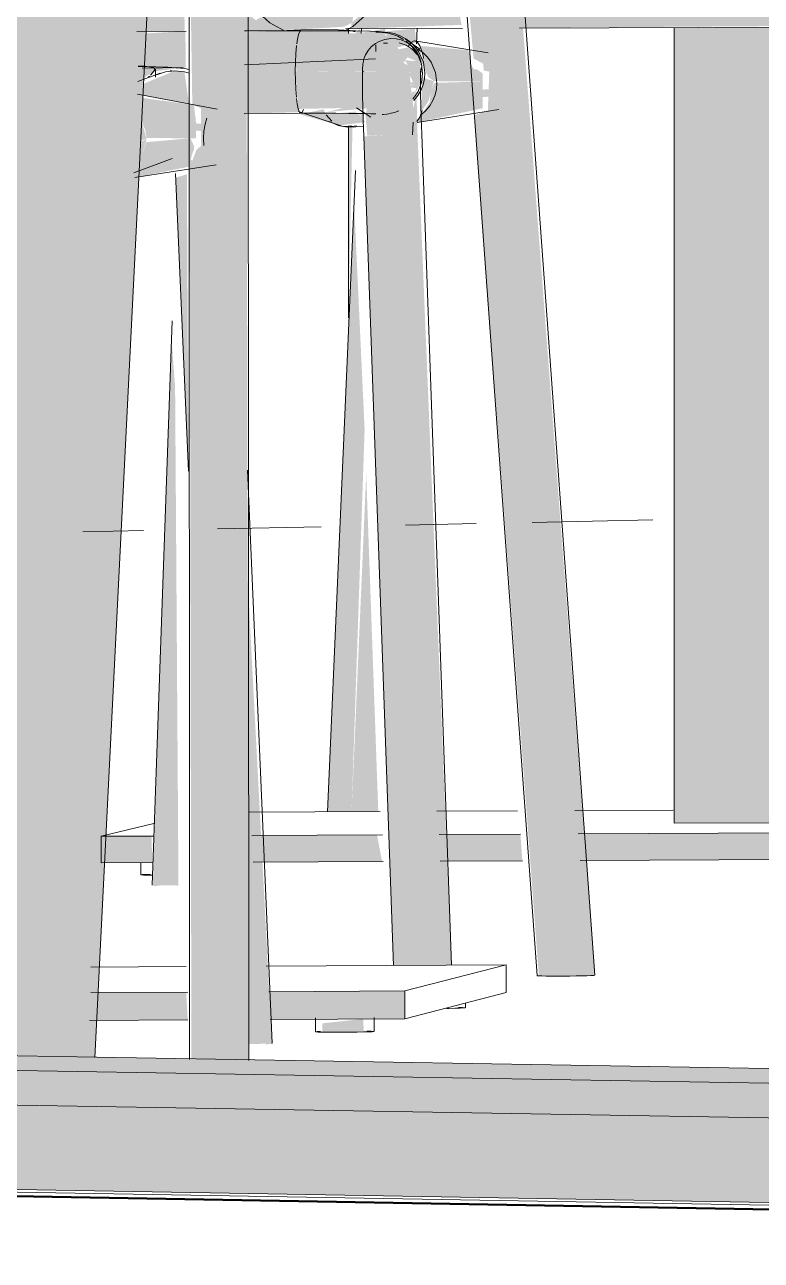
# Model space of a CAD drawing. Header units: inches. Extents: x 31156 to 31160, y -65 to 66.
# Drawn here: x 31159.46028 to 31159.46568, y 65.97144 to 65.9805 of the extents above; entities that cross this region are included whole.
import ezdxf

# ---------------------------------------------------------------- set-up
doc = ezdxf.new("R2010")
doc.units = ezdxf.units.IN
doc.header["$MEASUREMENT"] = 0
doc.linetypes.add('Hidden', pattern=[0.28125, 0.1875, -0.09375])
for name, color, linetype, lineweight in [('A-GLAZ-CWMG', 51, 'Continuous', 9), ('A-PROP-SBCK', 71, 'Hidden', 50), ('C-BLDG-PADS', 91, 'Continuous', 9), ('C-TOPO', 7, 'Continuous', 9), ('I-FURN', 30, 'Continuous', 9), ('L-SITE-WALL', 31, 'Continuous', 13), ('S-COLS', 52, 'Continuous', 9)]:
    doc.layers.add(name, color=color, linetype=linetype, lineweight=lineweight)

msp = doc.modelspace()

# ---------------------------------------------------------------- hatches: boundary and pattern name
at = {"layer": 'A-GLAZ-CWMG', "lineweight": 5}
for points in [[(31159.4869882, 65.9723826), (31159.4869882, 65.9724904), (31159.4459927, 65.9731823), (31159.4459927, 65.9730771), (31159.4853484, 65.9724103)], [(31159.4869879, 65.9721265), (31159.4869879, 65.9724676), (31159.4460927, 65.9731584), (31159.4460927, 65.9728258), (31159.4853482, 65.9721546)], [(31159.4869897, 65.971496), (31159.4869897, 65.9721249), (31159.4453844, 65.9728363), (31159.4453844, 65.9722236), (31159.48535, 65.9715247)]]:
    msp.add_hatch(color=256, dxfattribs=at).paths.add_polyline_path(points, flags=0)
at = {"layer": 'I-FURN', "lineweight": 5}
h = msp.add_hatch(color=256, dxfattribs=at)
h.paths.add_polyline_path([(31159.4650406, 65.9746475), (31159.4662669, 65.9746536), (31159.4662669, 65.9804843), (31159.4650406, 65.980477), (31159.4650406, 65.9774527)], flags=0)
h.paths.add_polyline_path([(31159.4661868, 65.9839985), (31159.4661546, 65.9836668), (31159.4661722, 65.9839176), (31159.4661854, 65.9839909)], flags=0)
h.paths.add_polyline_path([(31159.4662614, 65.9815897), (31159.4662669, 65.981605), (31159.4662434, 65.9841364), (31159.4661825, 65.9839176), (31159.4661718, 65.9835709), (31159.4662613, 65.9815938)], flags=0)
h.paths.add_polyline_path([(31159.4661854, 65.9841298), (31159.4662669, 65.9842438), (31159.4662434, 65.9842367), (31159.4661868, 65.9841323)], flags=0)
h = msp.add_hatch(color=256, dxfattribs=at)
h.paths.add_polyline_path([(31159.4626514, 65.9783723), (31159.4626817, 65.9797604), (31159.4626525, 65.9797588), (31159.4626523, 65.97958)], flags=0)
h.paths.add_polyline_path([(31159.4627422, 65.9804373), (31159.4627331, 65.9804709), (31159.4627039, 65.9804392), (31159.4627376, 65.9804375)], flags=0)
h.paths.add_polyline_path([(31159.4626535, 65.9811353), (31159.4627494, 65.9813282), (31159.4627976, 65.9815728), (31159.462794, 65.9824342), (31159.4626728, 65.9824749), (31159.4626569, 65.9824944), (31159.4626535, 65.981161)], flags=0)
for points in [[(31159.4641824, 65.9735277), (31159.464229, 65.9735278), (31159.4636367, 65.9816522), (31159.4634597, 65.9816865), (31159.4634387, 65.9817113), (31159.4635699, 65.9802536), (31159.4636403, 65.9802157), (31159.4636441, 65.9801646), (31159.4636848, 65.9801577), (31159.4636745, 65.9798734), (31159.4635754, 65.9798379), (31159.4640488, 65.9735294), (31159.4641391, 65.9735278)], [(31159.464229, 65.9735278), (31159.4644585, 65.9735336), (31159.4638395, 65.9817113), (31159.4637442, 65.9816671), (31159.4636367, 65.9816522), (31159.4639427, 65.9774556)], [(31159.4616841, 65.9729178), (31159.4616806, 65.981466), (31159.4615033, 65.9814202), (31159.4614838, 65.9813801), (31159.4615066, 65.9799154), (31159.4615713, 65.9798885), (31159.4615706, 65.9796129), (31159.4615379, 65.9795852), (31159.4615075, 65.9795066), (31159.4614867, 65.9795131), (31159.4615, 65.9729209), (31159.4616367, 65.9729186)], [(31159.4619193, 65.9729137), (31159.4619029, 65.9814159), (31159.4617909, 65.9814595), (31159.4616806, 65.981466), (31159.4616841, 65.9729178), (31159.4619097, 65.9729139)], [(31159.4620348, 65.9804541), (31159.4626209, 65.9804867), (31159.4626794, 65.980517), (31159.4626864, 65.9805597), (31159.462787, 65.9806578), (31159.4628946, 65.9807986), (31159.4627584, 65.9808316), (31159.4626316, 65.9809151), (31159.4624255, 65.9807134), (31159.4619977, 65.9805501), (31159.4619737, 65.9805352), (31159.4620017, 65.9804825), (31159.4620347, 65.9804542)], [(31159.4610912, 65.9804519), (31159.4614498, 65.9804568), (31159.4614479, 65.9807406), (31159.4611041, 65.9807146), (31159.4610914, 65.9804555)], [(31159.4618867, 65.9804551), (31159.4620698, 65.9804568), (31159.4618811, 65.9806087), (31159.4618856, 65.9804555)], [(31159.462147, 65.9803544), (31159.4625854, 65.9803873), (31159.4626383, 65.9804302), (31159.4626637, 65.9804583), (31159.462271, 65.9804617), (31159.462147, 65.9804559)], [(31159.4631798, 65.9801518), (31159.4631195, 65.9802096), (31159.4630451, 65.9802102), (31159.4630843, 65.9802628), (31159.4631755, 65.9802237), (31159.463153, 65.9802914), (31159.4630859, 65.9803345), (31159.4630183, 65.9803215), (31159.4629926, 65.9803719), (31159.4630792, 65.9803791), (31159.4629576, 65.9804167), (31159.46285, 65.9804393), (31159.4624384, 65.9804351), (31159.4622858, 65.9804297), (31159.4622631, 65.9802274), (31159.4622714, 65.9801603), (31159.4630822, 65.9801546)], [(31159.4636359, 65.9800859), (31159.4636359, 65.9801454), (31159.4635975, 65.9801725), (31159.4635688, 65.9801773), (31159.463553, 65.9802073), (31159.4635316, 65.9803146), (31159.463176, 65.9803467), (31159.463279, 65.980088), (31159.4635816, 65.9800863)], [(31159.4627898, 65.9796869), (31159.4629717, 65.979697), (31159.4629579, 65.9802591), (31159.4629112, 65.9803032), (31159.4628164, 65.9800704), (31159.4627775, 65.979833)], [(31159.4629717, 65.979697), (31159.4631584, 65.9797009), (31159.4631512, 65.9800068), (31159.4631287, 65.9798908), (31159.4630926, 65.980201), (31159.4630528, 65.9802242), (31159.4630048, 65.9803068), (31159.4629579, 65.9802591), (31159.4629669, 65.9798545)], [(31159.463279, 65.980088), (31159.4632385, 65.9802352), (31159.4631635, 65.9802763), (31159.4632383, 65.9801155)], [(31159.4614816, 65.9799193), (31159.4614489, 65.9801566), (31159.4613792, 65.9801646), (31159.4611042, 65.98005), (31159.4611021, 65.9799902), (31159.4614812, 65.9799194)], [(31159.461104, 65.9800833), (31159.4612217, 65.9801573), (31159.4611998, 65.980178), (31159.4611073, 65.9801781), (31159.4611045, 65.9800972)], [(31159.4631551, 65.9797848), (31159.4636357, 65.9798886), (31159.4636358, 65.9799707), (31159.4638027, 65.9799839), (31159.4638085, 65.9800327), (31159.4636359, 65.9800262), (31159.4636359, 65.9800859), (31159.4632806, 65.9800746), (31159.4632568, 65.9800118), (31159.4632475, 65.9799322), (31159.4631744, 65.9798242), (31159.4631554, 65.9797931)], [(31159.4631921, 65.9798735), (31159.4632386, 65.9799403), (31159.463279, 65.980088), (31159.4631915, 65.9801156), (31159.463187, 65.9798735), (31159.4631924, 65.979876)], [(31159.4615347, 65.979669), (31159.4615347, 65.9797247), (31159.4615911, 65.979722), (31159.4615999, 65.9797725), (31159.4615347, 65.9797781), (31159.4615181, 65.9799132), (31159.4611018, 65.9799702), (31159.4611218, 65.9798248), (31159.4611628, 65.9797243), (31159.4611713, 65.9796709), (31159.4614931, 65.9796692)], [(31159.4625819, 65.979765), (31159.4624827, 65.9798528), (31159.4624683, 65.9798816), (31159.4622964, 65.9798435)], [(31159.4610866, 65.9796466), (31159.4611715, 65.979664), (31159.4611278, 65.9798176), (31159.4610949, 65.9798192), (31159.4610877, 65.97967)], [(31159.4625753, 65.9797622), (31159.4627748, 65.9797871), (31159.4627489, 65.9798267), (31159.4627017, 65.9798646), (31159.4624585, 65.9798414), (31159.4625124, 65.979793)], [(31159.4629814, 65.9736049), (31159.4631899, 65.9736091), (31159.4629717, 65.979697), (31159.4627637, 65.9796828), (31159.4629813, 65.9736091)], [(31159.46319, 65.973606), (31159.4634075, 65.9736091), (31159.4631584, 65.9797009), (31159.4629717, 65.979697), (31159.4631899, 65.9736091)], [(31159.4610812, 65.9793802), (31159.4614845, 65.9794612), (31159.4615043, 65.9795507), (31159.4615184, 65.9795852), (31159.4615184, 65.9796134), (31159.4614931, 65.9796692), (31159.4611682, 65.9796409), (31159.4611285, 65.9795103), (31159.4610728, 65.9793904), (31159.4610771, 65.979381)], [(31159.4610761, 65.9794453), (31159.4611288, 65.9795103), (31159.4611715, 65.979664), (31159.4610856, 65.9796262), (31159.4610761, 65.9794462)], [(31159.4614783, 65.9772646), (31159.4614667, 65.9794057), (31159.4613864, 65.9793799), (31159.4614773, 65.9772868)], [(31159.4614667, 65.9794057), (31159.461479, 65.9794134), (31159.4614666, 65.9794061)], [(31159.4612363, 65.9741867), (31159.4612684, 65.9741919), (31159.4614051, 65.9741916), (31159.4613803, 65.9778488), (31159.4613544, 65.9781949), (31159.4612169, 65.9741904)], [(31159.462047, 65.9730256), (31159.4620903, 65.9730337), (31159.4619101, 65.9764836), (31159.4619104, 65.9730291), (31159.4620467, 65.9730317)], [(31159.4625521, 65.9731156), (31159.4627637, 65.9731178), (31159.4627606, 65.973213), (31159.4624605, 65.9731816), (31159.4624605, 65.9731162), (31159.4625021, 65.9731158)]]:
    msp.add_hatch(color=256, dxfattribs=at).paths.add_polyline_path(points, flags=0)
h = msp.add_hatch(color=256, dxfattribs=at)
h.paths.add_polyline_path([(31159.4626722, 65.9805167), (31159.462672, 65.9804718), (31159.4634817, 65.9805002), (31159.4634449, 65.9806958), (31159.4628474, 65.9806818), (31159.4628069, 65.9806296), (31159.4626792, 65.9805209)], flags=0)
h.paths.add_polyline_path([(31159.4625849, 65.9804715), (31159.4626422, 65.9804983), (31159.4625875, 65.9804729)], flags=0)
h.paths.add_polyline_path([(31159.4639073, 65.9804785), (31159.466509, 65.980497), (31159.4662263, 65.9807151), (31159.4643886, 65.9806787), (31159.4639048, 65.9806932), (31159.4639066, 65.9804894)], flags=0)
h.paths.add_polyline_path([(31159.466555, 65.9804859), (31159.4665499, 65.9804972), (31159.4665544, 65.9804863)], flags=0)
h.paths.add_polyline_path([(31159.4675023, 65.9804901), (31159.4675095, 65.9805157), (31159.4675024, 65.9804932)], flags=0)
h.paths.add_polyline_path([(31159.4664705, 65.9805311), (31159.4663877, 65.9806452), (31159.4664669, 65.9805351)], flags=0)
h.paths.add_polyline_path([(31159.4634673, 65.9806983), (31159.4634449, 65.9807002), (31159.4634449, 65.9806991)], flags=0)
h.paths.add_polyline_path([(31159.4634671, 65.9807021), (31159.4634449, 65.9807047), (31159.4634449, 65.980703)], flags=0)
h = msp.add_hatch(color=256, dxfattribs=at)
h.paths.add_polyline_path([(31159.4610918, 65.9803115), (31159.4614573, 65.9803263), (31159.4614557, 65.9804277), (31159.4610967, 65.9804104)], flags=0)
h.paths.add_polyline_path([(31159.4618888, 65.9803439), (31159.462147, 65.9803544), (31159.462147, 65.9804559), (31159.4618888, 65.9804454), (31159.4618888, 65.9803682)], flags=0)
h = msp.add_hatch(color=256, dxfattribs=at)
h.paths.add_polyline_path([(31159.4611993, 65.9801559), (31159.4614577, 65.9801879), (31159.4614557, 65.9804537), (31159.4610981, 65.9804342), (31159.4611064, 65.9801883), (31159.4611996, 65.9801562)], flags=0)
h.paths.add_polyline_path([(31159.4618892, 65.9801587), (31159.4622618, 65.9801602), (31159.4622947, 65.9804508), (31159.462271, 65.980457), (31159.461889, 65.9804312), (31159.4618892, 65.9802091)], flags=0)
h = msp.add_hatch(color=256, dxfattribs=at)
h.paths.add_polyline_path([(31159.4625003, 65.9747319), (31159.4626749, 65.9747328), (31159.4627704, 65.9775338), (31159.4626934, 65.9791932), (31159.462502, 65.9747715)], flags=0)
h.paths.add_polyline_path([(31159.4627146, 65.9796829), (31159.4627194, 65.9796834), (31159.4627146, 65.9796834)], flags=0)
h.paths.add_polyline_path([(31159.4627561, 65.9804031), (31159.4629207, 65.9804134), (31159.4629225, 65.9804717), (31159.4627475, 65.9804428), (31159.4627787, 65.980436), (31159.4627579, 65.9804055)], flags=0)
h = msp.add_hatch(color=256, dxfattribs=at)
h.paths.add_polyline_path([(31159.4626749, 65.9747328), (31159.4628706, 65.9747338), (31159.4627821, 65.9772089), (31159.4626766, 65.9747715)], flags=0)
h.paths.add_polyline_path([(31159.4631193, 65.9796872), (31159.4630915, 65.9797818), (31159.46309, 65.9797779), (31159.4631191, 65.9796935)], flags=0)
h.paths.add_polyline_path([(31159.4629484, 65.9803181), (31159.463149, 65.9803723), (31159.4631388, 65.9804724), (31159.4629225, 65.9804533), (31159.4629484, 65.9803947), (31159.4629484, 65.9803707), (31159.4629306, 65.9803531), (31159.4629417, 65.9803312)], flags=0)
h = msp.add_hatch(color=256, dxfattribs=at)
h.paths.add_polyline_path([(31159.4631198, 65.9799553), (31159.4631832, 65.9800803), (31159.4631753, 65.9802333), (31159.4631832, 65.9803023), (31159.4631484, 65.9803448), (31159.4631008, 65.9803216), (31159.4631594, 65.9802582), (31159.4631443, 65.9802348), (31159.4630633, 65.9802415), (31159.4630874, 65.9802096), (31159.4631156, 65.9802084), (31159.4631729, 65.9801154), (31159.4631426, 65.9800127), (31159.463117, 65.9800065)], flags=0)
h.paths.add_polyline_path([(31159.4631113, 65.9800579), (31159.4631586, 65.980083), (31159.4631078, 65.9800789)], flags=0)
h = msp.add_hatch(color=256, dxfattribs=at)
h.paths.add_polyline_path([(31159.4618888, 65.9798504), (31159.462293, 65.9798608), (31159.4622702, 65.9799703), (31159.4622618, 65.9801602), (31159.4618892, 65.9801587), (31159.4618889, 65.9798568)], flags=0)
h.paths.add_polyline_path([(31159.4614577, 65.9801449), (31159.4614267, 65.9801568), (31159.4614573, 65.9801451)], flags=0)
h = msp.add_hatch(color=256, dxfattribs=at)
h.paths.add_polyline_path([(31159.4624895, 65.9798606), (31159.4628898, 65.9798985), (31159.462946, 65.9799726), (31159.4629774, 65.9799788), (31159.4630047, 65.9799843), (31159.4630317, 65.9799897), (31159.463095, 65.9800405), (31159.4631611, 65.9800376), (31159.4631798, 65.9801518), (31159.4622618, 65.9801602), (31159.4622842, 65.9798843), (31159.4626097, 65.9798909)], flags=0)
h.paths.add_polyline_path([(31159.4630836, 65.9800465), (31159.4630544, 65.9801156), (31159.4630822, 65.9801546), (31159.4631192, 65.9800987), (31159.4631282, 65.9800624), (31159.4630883, 65.9800482)], flags=0)
h = msp.add_hatch(color=256, dxfattribs=at)
h.paths.add_polyline_path([(31159.4625291, 65.9797967), (31159.4625784, 65.9798266), (31159.4625133, 65.9798201)], flags=0)
h.paths.add_polyline_path([(31159.4627608, 65.9798117), (31159.4627681, 65.9798664), (31159.4627349, 65.979846), (31159.4627587, 65.9798141)], flags=0)
h = msp.add_hatch(color=256, dxfattribs=at)
h.paths.add_polyline_path([(31159.4608381, 65.9743574), (31159.4612128, 65.9743593), (31159.4612069, 65.9745542), (31159.4608381, 65.9745524)], flags=0)
h.paths.add_polyline_path([(31159.4619559, 65.974363), (31159.4628984, 65.9743677), (31159.4628614, 65.9745624), (31159.4619474, 65.9745579)], flags=0)
h.paths.add_polyline_path([(31159.4633247, 65.9743698), (31159.4639276, 65.9743728), (31159.4639132, 65.9745676), (31159.4633177, 65.9745647)], flags=0)
h.paths.add_polyline_path([(31159.4643506, 65.9743749), (31159.4665279, 65.9743857), (31159.4665259, 65.9745805), (31159.4643363, 65.9745697)], flags=0)
h.paths.add_polyline_path([(31159.4669576, 65.9743879), (31159.4671071, 65.9743886), (31159.4671011, 65.9745834), (31159.4669673, 65.9745827)], flags=0)
h.paths.add_polyline_path([(31159.4675305, 65.9743907), (31159.4683952, 65.974395), (31159.4683785, 65.9745897), (31159.4675391, 65.9745855)], flags=0)
h.paths.add_polyline_path([(31159.4689351, 65.9743977), (31159.4698583, 65.9744023), (31159.4698583, 65.974597), (31159.4689267, 65.9745924), (31159.4689282, 65.974557)], flags=0)
h = msp.add_hatch(color=256, dxfattribs=at)
h.paths.add_polyline_path([(31159.4607532, 65.9732026), (31159.4614725, 65.9732063), (31159.4614616, 65.97341), (31159.4607634, 65.9734064)], flags=0)
h.paths.add_polyline_path([(31159.4620781, 65.9732095), (31159.4630647, 65.9732146), (31159.4630647, 65.9734183), (31159.4620693, 65.9734132), (31159.4620708, 65.9733777)], flags=0)
at = {"layer": 'S-COLS', "lineweight": 5}
h = msp.add_hatch(color=256, dxfattribs=at)
h.paths.add_polyline_path([(31159.4607909, 65.972936), (31159.4617114, 65.9913278), (31159.45697, 65.9913538), (31159.4569718, 65.9913888), (31159.4568211, 65.9914214), (31159.4569814, 65.9915808), (31159.4570303, 65.9925613), (31159.455657, 65.9925678), (31159.4546932, 65.9730402), (31159.4590609, 65.9729655)], flags=0)
h.paths.add_polyline_path([(31159.4618367, 65.9938307), (31159.4627342, 66.0117645), (31159.457769, 66.0117277), (31159.4579979, 66.0119517), (31159.4580484, 66.0129632), (31159.4566738, 66.0129609), (31159.4557212, 65.9938545), (31159.4590637, 65.9938415)], flags=0)
h.paths.add_polyline_path([(31159.45674, 66.0142881), (31159.4628633, 66.0143435), (31159.4637584, 66.0322273), (31159.4590049, 66.0321308), (31159.4590067, 66.0321674), (31159.4588238, 66.0321637), (31159.4590157, 66.0323485), (31159.4590689, 66.0333613), (31159.457693, 66.033402), (31159.4567555, 66.0145995)], flags=0)
h.paths.add_polyline_path([(31159.45776, 66.0347477), (31159.4638913, 66.0348825), (31159.4658106, 66.0732314), (31159.4610449, 66.0730117), (31159.4610468, 66.0730499), (31159.4608634, 66.0730414), (31159.4610553, 66.0732201), (31159.461106, 66.0742355), (31159.4597334, 66.0743261), (31159.4577738, 66.0350245)], flags=0)
h.paths.add_polyline_path([(31159.4598041, 66.0757454), (31159.4659512, 66.0760396), (31159.4668387, 66.0937727), (31159.4620669, 66.0934912), (31159.4620688, 66.0935302), (31159.4618852, 66.0935193), (31159.462077, 66.0936949), (31159.4621278, 66.0947116), (31159.4607555, 66.0948273), (31159.4598561, 66.0767883)], flags=0)
h.paths.add_polyline_path([(31159.4608462, 66.0966458), (31159.4632474, 66.0967187), (31159.4632505, 66.0967792), (31159.4608631, 66.096985)], flags=0)

# ---------------------------------------------------------------- linework, layer by layer
at = {"layer": 'A-GLAZ-CWMG'}
for p, q in [((31159.4459927, 65.9731823), (31159.4869882, 65.9724904)), ((31159.4459927, 65.9730771), (31159.4869882, 65.9723826)), ((31159.4453844, 65.9728363), (31159.4869897, 65.9721249)), ((31159.4453844, 65.9722236), (31159.4869897, 65.971496))]:
    msp.add_line(p, q, dxfattribs=at)
at = {"layer": 'A-PROP-SBCK', "linetype": 'Continuous'}
msp.add_line((31159.4869927, 65.9714443), (31159.3101294, 65.9745426), dxfattribs=at)
at = {"layer": 'C-BLDG-PADS'}
msp.add_line((31159.3582659, 65.9737283), (31159.4869909, 65.9714757), dxfattribs=at)
at = {"layer": 'C-TOPO'}
for p, q in [((31159.4869909, 65.9714757), (31159.3582659, 65.9737283)), ((31159.3582659, 65.9737283), (31159.4869909, 65.9714757))]:
    msp.add_line(p, q, dxfattribs=at)
at = {"layer": 'I-FURN'}
for p, q in [((31159.4640353, 65.973531), (31159.4634377, 65.9817192)), ((31159.4638614, 65.9817491), (31159.4644596, 65.973534)), ((31159.4614864, 65.9729162), (31159.4614834, 65.9813871)), ((31159.4619164, 65.9813891), (31159.4619205, 65.9729088)), ((31159.4610993, 65.9804526), (31159.4614614, 65.980454)), ((31159.4618882, 65.9804556), (31159.4623037, 65.9804572)), ((31159.4623032, 65.9804572), (31159.462304, 65.9804571)), ((31159.4634878, 65.9804747), (31159.4626306, 65.9804715)), ((31159.4626526, 65.9804366), (31159.4626526, 65.9804761)), ((31159.462746, 65.9804376), (31159.4627477, 65.9804765)), ((31159.4628525, 65.980446), (31159.4628757, 65.9804468)), ((31159.4631558, 65.9804771), (31159.4631508, 65.9803626)), ((31159.4665215, 65.9804862), (31159.4639063, 65.9804763)), ((31159.4650406, 65.9746475), (31159.4650406, 65.980479)), ((31159.4628539, 65.9803546), (31159.4628539, 65.9803056)), ((31159.4629394, 65.9803674), (31159.462909, 65.9803653)), ((31159.46307, 65.9803946), (31159.4631747, 65.9803235)), ((31159.4631397, 65.9803839), (31159.4636767, 65.9802954)), ((31159.4618883, 65.980207), (31159.4628511, 65.9802505)), ((31159.4611079, 65.980086), (31159.4612715, 65.9801457)), ((31159.4611398, 65.980183), (31159.4614403, 65.9801868)), ((31159.4612369, 65.9801764), (31159.4612369, 65.9801168)), ((31159.4613433, 65.9801627), (31159.461355, 65.9801639)), ((31159.4631862, 65.9801879), (31159.4631836, 65.9801514)), ((31159.4611839, 65.9801154), (31159.4611932, 65.9801249)), ((31159.4611033, 65.9799929), (31159.46169, 65.9798832)), ((31159.4623211, 65.9798797), (31159.4623118, 65.9798584)), ((31159.4628172, 65.9798227), (31159.46271, 65.9798933)), ((31159.4637552, 65.9798803), (31159.4631555, 65.9797847)), ((31159.4618875, 65.9798504), (31159.4623035, 65.979852)), ((31159.4626046, 65.979759), (31159.4622862, 65.9798645)), ((31159.4624888, 65.9798405), (31159.462531, 65.9797938)), ((31159.4631259, 65.9797873), (31159.4631219, 65.9796954)), ((31159.462604, 65.9797589), (31159.462638, 65.9797559)), ((31159.462638, 65.9797559), (31159.4626742, 65.9797608)), ((31159.4627103, 65.9797609), (31159.4626428, 65.9797513)), ((31159.462651, 65.9783541), (31159.4626521, 65.9797601)), ((31159.4627589, 65.9797547), (31159.4626521, 65.9797514)), ((31159.4631897, 65.9796988), (31159.463408, 65.9736071)), ((31159.4615882, 65.9796687), (31159.4615914, 65.979616)), ((31159.4629817, 65.9736049), (31159.462764, 65.9796829)), ((31159.4613589, 65.9795208), (31159.4610769, 65.9794168)), ((31159.4616811, 65.9794743), (31159.4610844, 65.9793806)), ((31159.4624991, 65.974732), (31159.4627025, 65.9794325)), ((31159.4614786, 65.9772287), (31159.4613838, 65.9794113)), ((31159.4612114, 65.9741937), (31159.4613596, 65.9783309)), ((31159.4619104, 65.9772366), (31159.4620927, 65.9730356)), ((31159.462885, 65.9747341), (31159.4619251, 65.9747294)), ((31159.4638912, 65.974739), (31159.4633008, 65.9747361)), ((31159.4650346, 65.9747446), (31159.4643129, 65.9747411)), ((31159.4612232, 65.9746451), (31159.4608381, 65.9745524)), ((31159.4662669, 65.9746536), (31159.4650406, 65.9746475)), ((31159.4608381, 65.9745524), (31159.4612256, 65.9745543)), ((31159.4608381, 65.9745524), (31159.4608381, 65.9743574)), ((31159.4619438, 65.9745579), (31159.4629013, 65.9745626)), ((31159.4633177, 65.9745647), (31159.4639145, 65.9745676)), ((31159.4643363, 65.9745697), (31159.4665485, 65.9745806)), ((31159.4612187, 65.9743593), (31159.4608381, 65.9743574)), ((31159.4611278, 65.9742699), (31159.4611278, 65.9743589)), ((31159.4629077, 65.9743677), (31159.4619527, 65.974363)), ((31159.4639288, 65.9743728), (31159.4633247, 65.9743698)), ((31159.4665381, 65.9743858), (31159.4643506, 65.9743749)), ((31159.461462, 65.9735974), (31159.460761, 65.9735938)), ((31159.4638085, 65.9736094), (31159.462048, 65.9736004)), ((31159.4630647, 65.9734183), (31159.4638085, 65.9736094)), ((31159.4638085, 65.9734072), (31159.4638085, 65.9736094)), ((31159.4607634, 65.9734064), (31159.4614738, 65.9734101)), ((31159.4620684, 65.9734132), (31159.4630647, 65.9734183)), ((31159.4630647, 65.9732146), (31159.4630647, 65.9734183)), ((31159.4638085, 65.9734072), (31159.4630647, 65.9732146)), ((31159.4635097, 65.9733305), (31159.4635097, 65.9732953)), ((31159.4614737, 65.9732063), (31159.4607532, 65.9732026)), ((31159.4630647, 65.9732146), (31159.4620777, 65.9732095)), ((31159.4624095, 65.9731187), (31159.4624095, 65.9732205)), ((31159.4628396, 65.9732235), (31159.4628396, 65.9731216)), ((31159.4620907, 65.973037), (31159.4620903, 65.9730337))]:
    msp.add_line(p, q, dxfattribs=at)
for points in [[(31159.4629584, 65.9808274, 0), (31159.4628884, 65.9807025, 0), (31159.4627966, 65.9805893, 0), (31159.4626842, 65.9804891, 0), (31159.4626212, 65.9804533, 0)], [(31159.4621816, 65.9804575, 0), (31159.4620763, 65.9805165, 0), (31159.462021, 65.9805638, 0), (31159.4619912, 65.9805966, 0)], [(31159.4622017, 65.9804589, 0), (31159.4623036, 65.9804632, 0), (31159.4624528, 65.9804661, 0), (31159.4625775, 65.9804644, 0), (31159.4626637, 65.9804583, 0), (31159.4627018, 65.9804487, 0)], [(31159.4622729, 65.9803613, 0), (31159.4622779, 65.9803947, 0), (31159.4622858, 65.9804297, 0), (31159.4622947, 65.9804508, 0), (31159.4623032, 65.9804572, 0)], [(31159.4623037, 65.9804572, 0), (31159.4624332, 65.9804576, 0), (31159.462544, 65.9804574, 0), (31159.4626349, 65.9804569, 0), (31159.4627071, 65.9804562, 0), (31159.4628133, 65.9804544, 0), (31159.4628723, 65.9804525, 0), (31159.4629619, 65.9804432, 0), (31159.4629864, 65.9804371, 0), (31159.4630314, 65.9804206, 0), (31159.4630719, 65.9803987, 0), (31159.4631083, 65.9803716, 0), (31159.4631402, 65.9803399, 0), (31159.4631669, 65.9803041, 0), (31159.4632015, 65.9802271, 0), (31159.4632124, 65.9801477, 0)], [(31159.4628757, 65.9804468, 0), (31159.4629465, 65.9804394, 0), (31159.4630139, 65.9804172, 0), (31159.4630566, 65.980394, 0)], [(31159.4622618, 65.9801602, 0), (31159.4622631, 65.9802274, 0), (31159.4622662, 65.980291, 0), (31159.4622713, 65.9803477, 0), (31159.4622713, 65.9803484, 0)], [(31159.462764, 65.9796829, 0), (31159.4627601, 65.9798025, 0), (31159.4627573, 65.9799013, 0), (31159.4627556, 65.9799804, 0), (31159.4627546, 65.980042, 0), (31159.4627542, 65.9801302, 0), (31159.4627553, 65.9801782, 0), (31159.4627574, 65.9802091, 0), (31159.4627594, 65.980225, 0), (31159.4627612, 65.9802352, 0), (31159.4627634, 65.980245, 0), (31159.4627694, 65.9802642, 0), (31159.4627767, 65.9802815, 0), (31159.4627959, 65.9803136, 0), (31159.4628205, 65.9803413, 0), (31159.4628497, 65.9803644, 0), (31159.4628761, 65.9803792, 0), (31159.4629193, 65.9803944, 0), (31159.4629631, 65.9804004, 0)], [(31159.4629631, 65.9804004, 0), (31159.4630009, 65.9803986, 0), (31159.4630378, 65.9803905, 0), (31159.4630725, 65.9803764, 0), (31159.4631041, 65.9803567, 0), (31159.4631314, 65.980332, 0), (31159.4631531, 65.980304, 0), (31159.4631659, 65.980281, 0), (31159.4631735, 65.980263, 0), (31159.463178, 65.980249, 0), (31159.4631809, 65.9802376, 0), (31159.4631843, 65.980219, 0), (31159.4631862, 65.980204, 0)], [(31159.4630229, 65.9803694, 0), (31159.4630748, 65.9803519, 0), (31159.4631198, 65.9803228, 0), (31159.4631548, 65.9802838, 0)], [(31159.4630745, 65.9803814, 0), (31159.4631253, 65.9803336, 0), (31159.4631635, 65.9802763, 0), (31159.4631872, 65.9802122, 0), (31159.463195, 65.9801447, 0)], [(31159.4631337, 65.9803842, 0), (31159.4631117, 65.9803724, 0), (31159.4630911, 65.9803409, 0)], [(31159.463204, 65.9802544, 0), (31159.4631934, 65.9803, 0), (31159.463176, 65.9803467, 0), (31159.4631556, 65.9803754, 0), (31159.4631337, 65.9803842, 0)], [(31159.4631628, 65.9803229, 0), (31159.4631996, 65.980295, 0), (31159.4632312, 65.9802627, 0), (31159.4632574, 65.9802266, 0), (31159.4632905, 65.9801509, 0), (31159.4633009, 65.9800735, 0)], [(31159.4614845, 65.9801735, 0), (31159.4614485, 65.9801799, 0), (31159.4613279, 65.9801898, 0), (31159.4612386, 65.9801932, 0), (31159.4611624, 65.980195, 0), (31159.4611082, 65.9801956, 0)], [(31159.4612347, 65.9801725, 0), (31159.4612211, 65.9801869, 0), (31159.4611559, 65.9801973, 0), (31159.4611128, 65.9802001, 0)], [(31159.4612004, 65.9801329, 0), (31159.4612136, 65.9801479, 0), (31159.4612339, 65.9801724, 0)], [(31159.4613792, 65.9801646, 0), (31159.4613091, 65.9801573, 0), (31159.4612431, 65.9801352, 0)], [(31159.4614845, 65.9801464, 0), (31159.4614489, 65.9801566, 0), (31159.4613792, 65.9801646, 0)], [(31159.4622702, 65.9799703, 0), (31159.4622655, 65.9800283, 0), (31159.4622627, 65.9800927, 0), (31159.4622618, 65.9801602, 0)], [(31159.4627618, 65.9801582, 0), (31159.4627655, 65.9801582, 0), (31159.4627639, 65.9801556, 0)], [(31159.463195, 65.9801447, 0), (31159.4631867, 65.9800771, 0), (31159.4631627, 65.9800129, 0), (31159.4631241, 65.9799555, 0)], [(31159.4632124, 65.9801477, 0), (31159.463209, 65.980104, 0), (31159.4631988, 65.9800611, 0), (31159.4631823, 65.98002, 0), (31159.4631596, 65.9799816, 0), (31159.4631314, 65.9799467, 0)], [(31159.4631897, 65.9796988, 0), (31159.4631858, 65.9798163, 0), (31159.4631831, 65.9799131, 0), (31159.4631814, 65.97999, 0), (31159.4631804, 65.9800493, 0), (31159.46318, 65.9800938, 0), (31159.4631804, 65.980152, 0), (31159.4631825, 65.9801736, 0), (31159.46318, 65.9801743, 0)], [(31159.4633009, 65.9800735, 0), (31159.4632974, 65.9800299, 0), (31159.4632873, 65.9799871, 0), (31159.4632708, 65.9799462, 0), (31159.4632483, 65.9799079, 0), (31159.4632203, 65.9798731, 0), (31159.4631874, 65.9798425, 0)], [(31159.4623022, 65.9798521, 0), (31159.462293, 65.9798608, 0), (31159.4622842, 65.9798843, 0), (31159.4622765, 65.9799214, 0), (31159.4622712, 65.9799602, 0)], [(31159.463021, 65.9798702, 0), (31159.4629896, 65.9798588, 0), (31159.4629654, 65.9798523, 0), (31159.4629469, 65.9798486, 0), (31159.4629323, 65.9798463, 0), (31159.4629102, 65.9798439, 0), (31159.462899, 65.9798431, 0)], [(31159.4631539, 65.9797929, 0), (31159.4631745, 65.9798244, 0), (31159.4631922, 65.9798735, 0)], [(31159.4616142, 65.9798165, 0), (31159.4615999, 65.9797725, 0), (31159.4615911, 65.979722, 0), (31159.4615882, 65.9796687, 0)], [(31159.4623035, 65.979852, 0), (31159.4624423, 65.9798524, 0), (31159.4625599, 65.9798522, 0), (31159.4626539, 65.9798516, 0), (31159.4627259, 65.9798508, 0), (31159.4627787, 65.9798499, 0), (31159.4628156, 65.979849, 0), (31159.4628395, 65.9798482, 0), (31159.4628528, 65.9798477, 0), (31159.4628527, 65.9798475, 0)], [(31159.4626428, 65.9797513, 0), (31159.4625753, 65.9797622, 0), (31159.4625124, 65.979793, 0)], [(31159.4611282, 65.9742702, 0), (31159.4611395, 65.9742713, 0), (31159.461164, 65.9742724, 0), (31159.4612, 65.9742734, 0)], [(31159.4612149, 65.9742672, 0), (31159.4611766, 65.9742677, 0), (31159.4611474, 65.9742683, 0), (31159.4611309, 65.9742692, 0), (31159.4611282, 65.9742702, 0)], [(31159.4640357, 65.9735313, 0), (31159.4640369, 65.9735303, 0), (31159.4640488, 65.9735294, 0), (31159.4640705, 65.9735287, 0), (31159.4641011, 65.9735281, 0), (31159.4641391, 65.9735278, 0), (31159.4641824, 65.9735277, 0), (31159.464229, 65.9735278, 0)], [(31159.464229, 65.9735278, 0), (31159.4642765, 65.9735282, 0), (31159.4643226, 65.9735288, 0), (31159.4643648, 65.9735296, 0), (31159.4644011, 65.9735305, 0), (31159.4644297, 65.9735315, 0), (31159.4644492, 65.9735326, 0), (31159.4644585, 65.9735336, 0)], [(31159.4635087, 65.9732949, 0), (31159.4634971, 65.9732938, 0), (31159.4634717, 65.9732926, 0), (31159.4634344, 65.9732915, 0), (31159.4633876, 65.9732906, 0), (31159.4633708, 65.9732904, 0)], [(31159.4634582, 65.9732977, 0), (31159.4634886, 65.973297, 0), (31159.4635058, 65.973296, 0), (31159.4635087, 65.9732949, 0)], [(31159.4624098, 65.973119, 0), (31159.4624215, 65.9731202, 0), (31159.4624471, 65.9731214, 0)], [(31159.4628385, 65.9731213, 0), (31159.4628268, 65.9731201, 0), (31159.4628013, 65.9731189, 0), (31159.4627637, 65.9731178, 0), (31159.4627166, 65.9731169, 0), (31159.4626631, 65.9731162, 0), (31159.4626071, 65.9731157, 0), (31159.4625521, 65.9731156, 0), (31159.4625021, 65.9731158, 0), (31159.4624605, 65.9731162, 0), (31159.4624299, 65.973117, 0), (31159.4624126, 65.9731179, 0), (31159.4624098, 65.973119, 0)], [(31159.4627878, 65.9731241, 0), (31159.4628183, 65.9731233, 0), (31159.4628356, 65.9731224, 0), (31159.4628385, 65.9731213, 0)]]:
    msp.add_polyline3d(points, dxfattribs=at)
at = {"layer": 'L-SITE-WALL'}
for p, q in [((31159.4607035, 65.9767853), (31159.4611486, 65.9767945)), ((31159.4616915, 65.9768057), (31159.4624529, 65.9768214)), ((31159.4630691, 65.9768341), (31159.4635878, 65.9768448)), ((31159.4639983, 65.9768533), (31159.4648856, 65.9768716))]:
    msp.add_line(p, q, dxfattribs=at)
at = {"layer": 'S-COLS'}
msp.add_line((31159.4607906, 65.972931), (31159.4617114, 65.9913278), dxfattribs=at)

doc.saveas('drawing.dxf')
